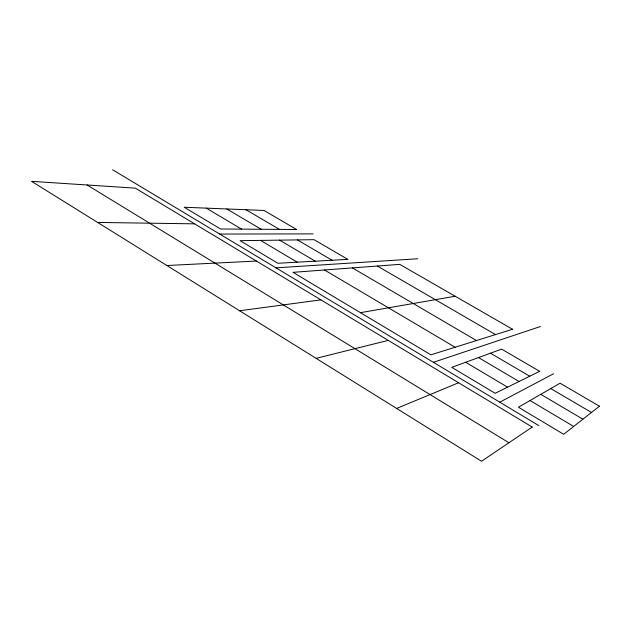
<?xml version="1.0" encoding="UTF-8"?>
<svg xmlns="http://www.w3.org/2000/svg" width="631" height="631" viewBox="0 0 631 631"><rect width="100%" height="100%" fill="white"/><g stroke="black" fill="none" stroke-linecap="round" stroke-linejoin="round"><path stroke-width="0.95" d="M499.784 402.176L553.545 373.765M396.623 408.438L458.603 382.749M433.387 362.32L540.404 326.511M316.099 358.345L388.246 340.393M360.427 312.668L455.148 296.247M239.614 310.767L320.911 299.867M275.992 267.852L417.801 258.757M166.868 265.517L256.431 261.053M219.698 234.054L313.118 233.888M97.592 222.427L194.608 223.839M377.346 266.045L495.509 334.596M352.406 267.907L476.5 340.551M246.003 209.744L279.486 229.392M297.414 239.906L332.064 260.24M490.484 353.21L529.725 376.226M550.753 388.57L591.476 412.469M226.797 208.964L261.187 229.266M279.604 240.143L315.24 261.179M478.519 357.572L519.045 381.495M540.791 394.336L582.91 419.197M324.484 269.989L455.117 347.247M206.25 208.135L241.602 229.14M260.548 240.395L297.225 262.188M465.654 362.273L507.553 387.166M530.056 400.535L573.674 426.453M112.586 169.763L538.874 425.641M87.07 184.978L508.917 442.765M599.45 406.206L563.688 434.302L518.461 407.24L560.036 383.206L599.45 406.206M532.217 427.053L481.516 461.237L31.55 181.342L135.286 188.141L532.217 427.053M539.663 371.32L495.154 393.287L451.772 367.337L501.645 349.132L539.663 371.32M512.53 329.264L430.894 354.835L293.029 272.34L399.754 264.365L512.53 329.264M347.799 259.365L277.869 263.269L240.095 240.671L314.08 239.685L347.799 259.365M296.625 229.503L220.59 228.998L184.236 207.244L264.01 210.47L296.625 229.503"/></g></svg>
